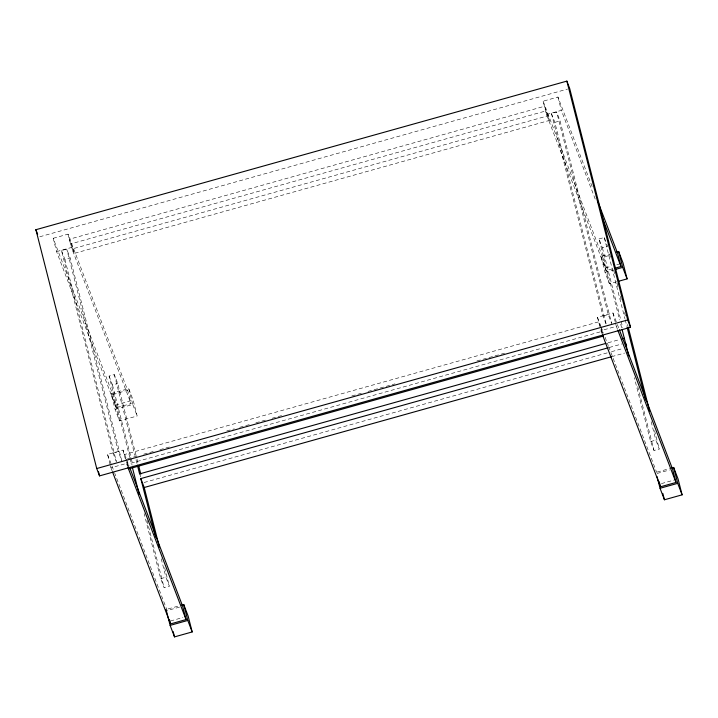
<?xml version="1.0" encoding="UTF-8"?>
<svg xmlns="http://www.w3.org/2000/svg" width="718" height="718" viewBox="0 0 718 718"><rect width="100%" height="100%" fill="white"/><g stroke="black" fill="none" stroke-linecap="round" stroke-linejoin="round"><path stroke-width="0.54" stroke-dasharray="3.59 2.69" d="M39.786 236.761L567.516 89.068M53.195 238.295L68.022 234.149L127.642 390.278L131.044 403.615L116.208 407.761L56.587 251.632L53.195 238.295L112.816 394.424L116.208 407.761M612.49 268.882L606.136 270.659L546.515 114.53L543.113 101.184L557.949 97.038L592.359 187.156M56.587 251.632L71.423 247.486L131.044 403.615M546.515 114.53L561.341 110.375L595.752 200.493M116.504 462.078L113.103 453.166L61.497 250.555L66.729 249.092L70.131 258.004L121.737 460.615L118.335 451.703L66.729 249.092M551.415 113.453L554.817 122.356L606.423 324.967L603.021 316.064L551.415 113.453L556.647 111.981L560.049 120.893L611.664 323.504L608.254 314.601L556.647 111.981M548.067 115.769L544.45 106.282L69.359 239.238L72.976 248.724L548.067 115.769L549.27 120.471L74.178 253.427L70.552 243.949L545.644 110.994L549.27 120.471M61.497 250.555L64.898 259.467L70.131 258.004M554.817 122.356L560.049 120.893M129.787 457.321L109.082 376.061L114.315 374.599L117.716 383.502L136.689 457.976M599.009 238.95L604.242 237.487L607.643 246.4L602.411 247.863L599.009 238.95L619.625 319.896M109.082 376.061L112.484 384.974L117.716 383.502M111.075 393.545L128.737 388.609L133.126 400.097L137.174 415.991L119.511 420.928L115.122 409.431L111.075 393.545L115.463 405.042L119.511 420.928M616.708 281.788L609.429 283.825L605.041 272.328L600.993 256.443L609.304 254.109M112.816 394.424L127.642 390.278M543.113 101.184L602.734 257.313L609.088 255.536M115.463 405.042L133.126 400.097M600.993 256.443L605.382 267.94L611.619 266.19M616.816 264.736L618.889 264.152M115.122 409.431L132.785 404.494L137.174 415.991M605.041 272.328L613.351 270.004M110.159 464.699L107.547 454.431L123.029 450.096L126.233 458.479M599.853 326.537L597.466 317.32L612.957 312.994L616.95 323.468M113.103 453.166L118.335 451.703M603.021 316.064L608.254 314.601M127.571 458.712L138.35 455.688M143.744 454.18L154.523 451.164M159.917 449.656L170.696 446.641M226.771 430.944L234.319 428.834M239.704 427.327L250.492 424.311M255.877 422.803L266.665 419.779M272.059 418.271L282.838 415.255M351.847 395.941L362.626 392.925M368.02 391.418L394.981 383.87M476.923 360.939L507.114 352.493M110.419 465.722L110.94 467.777L126.431 463.442L127.624 466.583M617.552 329.472L616.349 326.331L600.867 330.666L602.07 333.807M126.745 461.243L127.831 464.088L602.267 331.312L602.994 334.139M608.11 342.773L618.898 339.758M609.304 347.485L622.255 343.859M144.094 482.496L607.186 352.897M611.512 351.685L623.386 348.365M611.628 356.693L624.579 353.068M160.697 578.672L165.93 577.209L169.331 586.121L164.099 587.584L160.697 578.672L144.138 513.666M650.616 441.561L655.848 440.098L659.25 449.01L654.017 450.473L650.616 441.561L634.326 377.632M168.156 608.918L179.59 605.723M657.042 472.103L669.508 468.612M179.554 607.096L167.168 610.56L114.745 473.297M657.087 473.449L669.472 469.985M170.471 620.998L182.937 617.507M661.431 483.6L673.897 480.109M617.354 324.518L619.356 329.759M597.466 317.32L600.67 325.703M601.074 326.753L603.47 333.044M605.068 337.236L608.272 345.618M608.676 346.659L656.692 472.408M600.822 327.525L598.65 321.835L124.214 454.602L126.386 460.292M601.181 328.467L602.267 331.312M600.939 329.382L603.47 336.024M139.606 473.889L140.746 476.86M126.628 459.529L129.034 465.82M126.494 462.159L127.948 465.955M107.547 454.431L111.55 464.914M111.945 465.955L114.35 472.247M110.94 467.777L112.143 470.918M609.573 253.984L610.399 257.232M613.71 270.237L614.814 274.572M617.022 283.233L618.404 288.654M620.334 296.238L621.169 299.487M624.48 312.492L625.584 316.826M627.514 324.41L628.062 326.573M654.556 430.594L659.25 449.01M604.242 237.487L624.938 318.747M625.216 319.833L626.868 326.331M651.154 421.681L655.848 440.098M602.411 247.863L620.828 320.174M621.106 321.251L622.748 327.722M637.737 386.535L654.017 450.473M620.729 324.213L621.824 328.53M602.734 257.313L606.136 270.659M605.382 267.94L609.429 283.825M557.949 97.038L561.341 110.375M612.957 312.994L615.308 322.229M615.568 323.253L616.349 326.331M128.737 388.609L132.785 404.494M136.967 459.053L138.062 463.37M164.637 567.696L169.331 586.121M114.315 374.599L134.939 455.535M136.034 459.852L137.138 464.169M161.236 558.784L165.93 577.209M112.484 384.974L130.981 457.563M131.25 458.649L132.911 465.147M146.984 520.406L164.099 587.584M130.057 458.407L131.717 464.905M72.976 248.724L74.178 253.427M127.831 464.088L128.791 467.858M68.022 234.149L71.423 247.486M123.029 450.096L125.174 458.371M64.898 259.467L116.226 460.992"/><path stroke-width="1.08" d="M35.9 229.715L566.87 81.116L569.679 88.467L630.512 327.291L99.542 475.89L96.733 468.54L35.9 229.715L37.65 234.301M616.582 252.081L618.656 251.497L623.044 262.994L627.092 278.88L618.781 281.205M614.608 268.29L620.962 266.504L617.57 253.167L597.555 200.771M615.434 269.421L622.703 267.383L627.092 278.88M96.733 468.54L627.703 319.95L630.512 327.291M603.47 336.024L129.034 468.8L128.307 466.897M605.947 343.384L139.606 473.889L137.407 465.255M622.138 338.851L624.301 338.241M155.716 537.109L140.809 478.592L608.227 347.781M140.809 478.592L144.21 487.504L611.628 356.693M181.663 605.139L183.745 604.556L188.134 616.053L192.182 631.939L174.519 636.884L170.13 625.387L166.082 609.501M671.581 468.028L673.663 467.454L678.052 478.951L682.1 494.837L664.437 499.773L660.048 488.285L657.078 476.626M112.546 471.968L170.561 623.906L186.052 619.571L182.65 606.225L129.832 467.912M602.465 334.857L660.488 486.795L675.97 482.46L672.569 469.123L619.356 329.759M170.13 625.387L187.784 620.442L192.182 631.939M660.048 488.285L677.711 483.34L682.1 494.837M601.361 215.167L620.962 266.504M625.495 342.953L626.635 345.923M617.956 330.522L675.97 482.46M128.028 467.633L186.052 619.571M618.656 251.497L622.703 267.383M673.663 467.454L677.711 483.34M566.87 81.116L627.703 319.95M628.34 327.659L649.593 411.091M627.146 327.417L645.635 400.016M622.102 329.607L628.806 355.957M662.822 493.419L664.437 499.773M659.178 481.661L660.488 486.795M183.745 604.556L187.784 620.442M138.61 465.524L140.809 474.158M144.21 487.504L159.387 547.107M132.543 468.154L139.166 494.163M173.164 631.589L174.519 636.884M169.52 619.796L170.561 623.906M98.438 471.546L99.542 475.89"/></g></svg>
